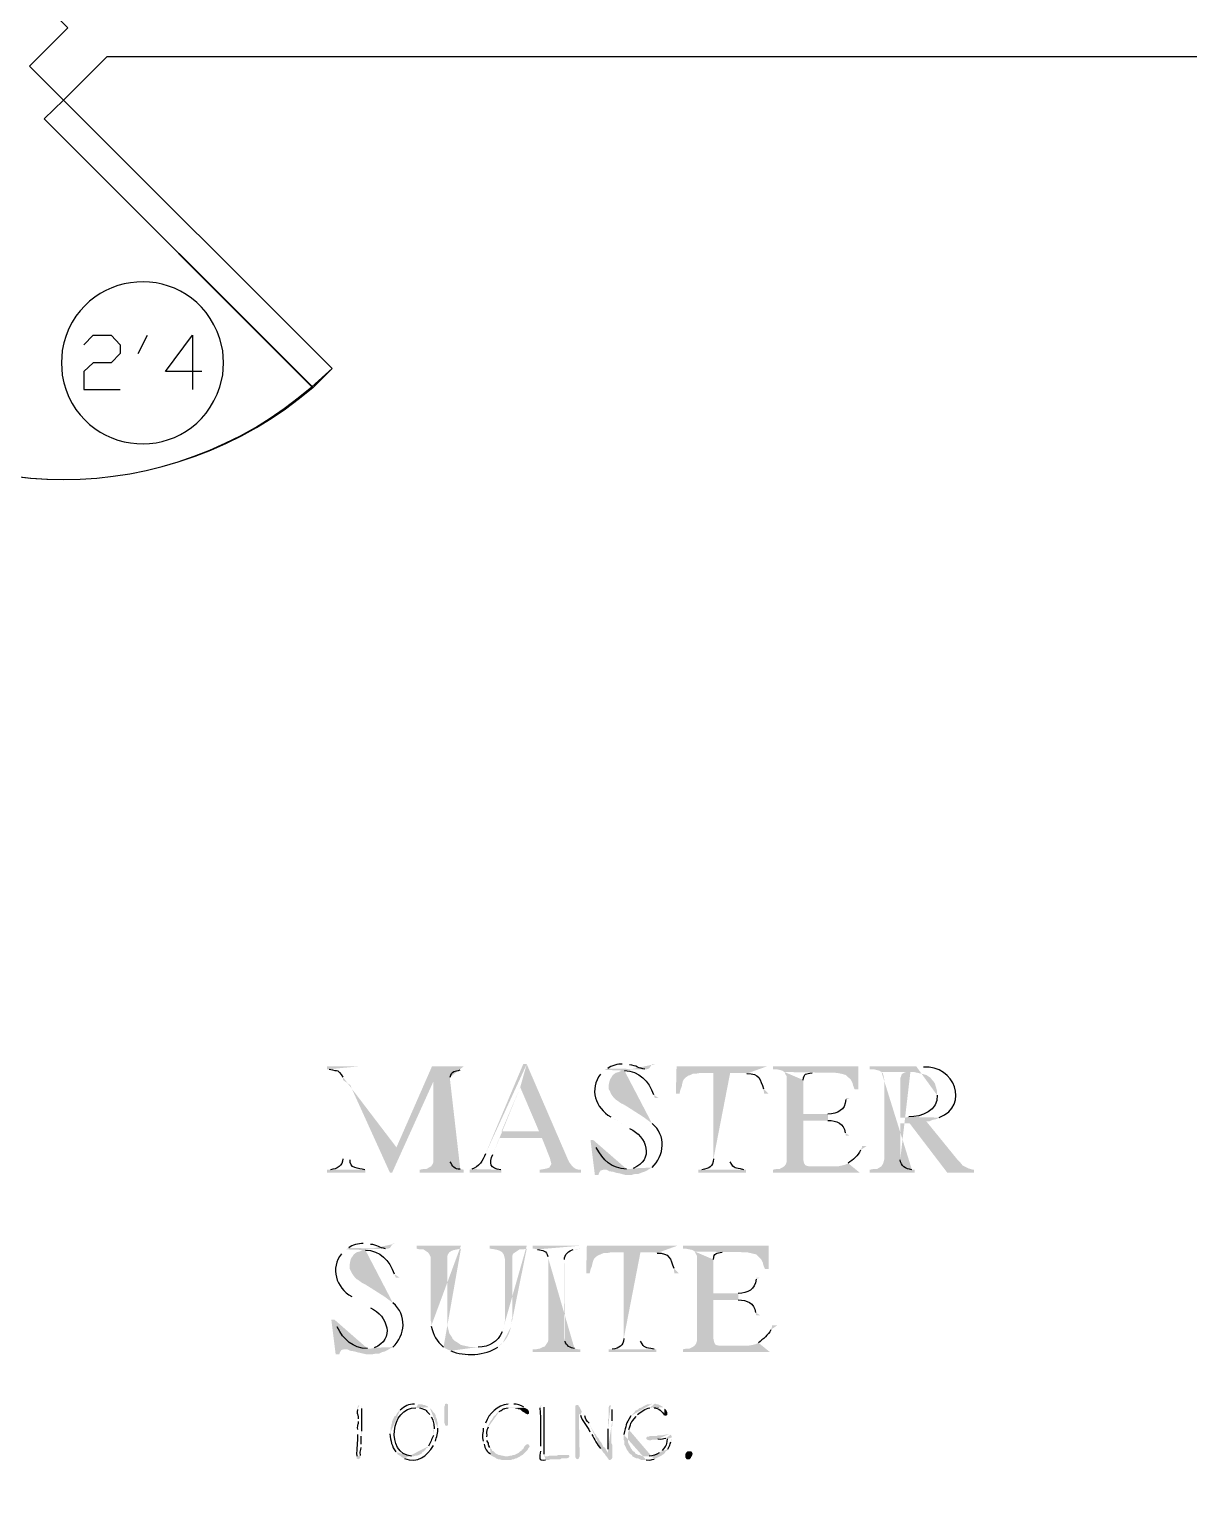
# Model space of a CAD drawing. Header units: inches. Extents: x -167 to 6071, y -6287 to -2731.
# Drawn here: x 583.4 to 668.8, y -5981.6 to -5874.1 of the extents above; entities that cross this region are included whole.
import ezdxf

# ---------------------------------------------------------------- set-up
doc = ezdxf.new("R2010")
doc.units = ezdxf.units.IN
doc.header["$LTSCALE"] = 96
doc.header["$MEASUREMENT"] = 0
doc.layers.add('Doors', color=5, linetype='Continuous', lineweight=9)
doc.layers.add('PDF_Geometry', color=7, linetype='Continuous', true_color=0x4a4a4a)
doc.layers.add('PDF_Solid Fills', color=7, linetype='Continuous')

msp = doc.modelspace()

# ---------------------------------------------------------------- hatches: boundary and pattern name
at = {"layer": 'PDF_Solid Fills', "transparency": 33554559}
h = msp.add_hatch(color=256, dxfattribs=at)
h.paths.add_polyline_path([(607.74, -5950.5), (605.34, -5950.5), (605.34, -5950.71), (605.5, -5950.71)], flags=0)
h.paths.add_polyline_path([(606.52, -5951.3), (606.52, -5951.51), (607.05, -5951.88), (609.98, -5958.34), (610.46, -5956.47)], flags=0)
h = msp.add_hatch(color=256, dxfattribs=at)
h.paths.add_polyline_path([(615.42, -5950.5), (613.08, -5950.5), (610.46, -5956.47), (609.98, -5958.34), (610.14, -5958.34), (613.18, -5951.62), (614.41, -5951.51), (614.41, -5951.3)], flags=0)
h.paths.add_polyline_path([(615.16, -5950.76), (615.42, -5950.71)], flags=0)
h = msp.add_hatch(color=256, dxfattribs=at)
h.paths.add_polyline_path([(620.06, -5950.34), (619.8, -5950.34), (617.02, -5956.95)], flags=0)
h.paths.add_polyline_path([(616.01, -5958.07), (615.85, -5958.12), (615.85, -5958.34), (618.2, -5958.34), (618.2, -5958.12), (618.14, -5958.12)], flags=0)
h.paths.add_polyline_path([(617.56, -5957), (618.04, -5955.78), (621.18, -5955.78), (618.2, -5955.3), (619.58, -5952.04)], flags=0)
for points in [[(620.06, -5950.34), (619.58, -5952.04), (620.97, -5955.3), (618.2, -5955.3), (621.18, -5955.78), (621.77, -5957.27), (621.82, -5957.48), (621.88, -5957.7), (621.82, -5957.8), (621.72, -5957.96), (621.56, -5958.02), (621.34, -5958.07), (621.02, -5958.12), (621.02, -5958.34), (624.06, -5958.34), (624.06, -5958.12), (623.9, -5958.12), (623.69, -5958.07), (623.53, -5957.96), (623.37, -5957.8), (623.21, -5957.59), (623.1, -5957.38)], [(637.77, -5950.5), (631.1, -5950.5), (631.05, -5952.52), (631.32, -5952.52), (631.37, -5952.26), (631.48, -5951.99), (631.53, -5951.72), (631.58, -5951.56), (631.64, -5951.46), (631.8, -5951.3), (631.96, -5951.19), (632.12, -5951.14), (632.33, -5951.03), (632.6, -5951.03), (632.92, -5950.98), (636.12, -5950.98)], [(644.49, -5950.5), (638.2, -5950.5), (638.2, -5950.71), (638.41, -5950.71), (638.68, -5950.76), (638.89, -5950.82), (639.05, -5950.92), (642.84, -5950.98), (642.89, -5950.98), (643.16, -5951.03), (643.37, -5951.08), (643.58, -5951.14), (643.74, -5951.3), (643.8, -5951.35), (643.96, -5951.51), (644.06, -5951.72), (644.12, -5951.94), (644.22, -5952.2), (644.49, -5952.2)], [(649.5, -5954.55), (648.28, -5954.71), (651.05, -5958.34), (653.02, -5958.34), (653.02, -5958.12), (652.97, -5958.12), (652.76, -5958.07), (652.6, -5958.02), (652.17, -5957.8), (652.01, -5957.59), (651.8, -5957.38)], [(629.08, -5958.07), (625.72, -5958.12), (625.93, -5958.12), (626.14, -5958.23), (626.46, -5958.28), (626.62, -5958.34), (626.89, -5958.39), (627.32, -5958.5), (627.8, -5958.5), (628.01, -5958.44), (628.28, -5958.44), (628.49, -5958.34), (628.7, -5958.28), (628.92, -5958.18)], [(631.16, -5963.72), (624.49, -5963.72), (624.44, -5965.75), (624.7, -5965.75), (624.76, -5965.48), (624.86, -5965.22), (624.92, -5964.95), (624.97, -5964.79), (625.02, -5964.68), (625.18, -5964.52), (625.34, -5964.42), (625.5, -5964.36), (625.72, -5964.26), (625.98, -5964.26), (626.3, -5964.2), (629.5, -5964.2)], [(637.88, -5963.72), (631.58, -5963.72), (631.58, -5963.94), (631.8, -5963.94), (632.06, -5963.99), (632.28, -5964.04), (632.44, -5964.15), (636.22, -5964.2), (636.28, -5964.2), (636.54, -5964.26), (636.97, -5964.36), (637.13, -5964.52), (637.18, -5964.58), (637.34, -5964.74), (637.45, -5964.95), (637.5, -5965.16), (637.61, -5965.43), (637.88, -5965.43)], [(609.98, -5971.3), (606.62, -5971.35), (606.84, -5971.35), (607.05, -5971.46), (607.37, -5971.51), (607.53, -5971.56), (607.8, -5971.62), (608.22, -5971.72), (608.7, -5971.72), (608.92, -5971.67), (609.18, -5971.67), (609.4, -5971.56), (609.61, -5971.51), (609.82, -5971.4)], [(614.25, -5975.62), (614.25, -5976.95), (614.14, -5977), (614.04, -5976.95), (614.04, -5976.84), (613.98, -5976.79), (613.98, -5975.62), (614.04, -5975.46), (614.04, -5975.4), (614.14, -5975.35), (614.25, -5975.4)], [(623.74, -5975.46), (623.64, -5975.51), (623.64, -5979.3), (623.69, -5979.4), (623.8, -5979.46), (623.9, -5979.4), (623.9, -5979.35), (623.96, -5979.24), (623.9, -5976.04), (624.12, -5975.94), (624.06, -5975.83), (623.96, -5975.62), (623.9, -5975.56), (623.85, -5975.46)], [(619.9, -5975.67), (618.89, -5975.67), (619.16, -5975.67), (619.26, -5975.72), (619.37, -5975.72), (619.42, -5975.78), (619.53, -5975.78), (619.64, -5975.83), (619.74, -5975.94), (619.85, -5975.99), (619.9, -5976.04), (620.12, -5976.15), (620.22, -5976.1), (620.22, -5975.94), (620.17, -5975.83), (620.12, -5975.78), (620.01, -5975.72)], [(620.12, -5978.34), (620.01, -5978.39), (619.9, -5978.5), (619.85, -5978.6), (619.8, -5978.71), (619.69, -5978.76), (619.69, -5978.82), (619.58, -5978.87), (619.48, -5978.98), (619.37, -5979.03), (619.26, -5979.08), (619.16, -5979.14), (619.05, -5979.14), (618.94, -5979.19), (618.84, -5979.19), (618.68, -5979.24), (617.56, -5979.24), (617.77, -5979.35), (617.82, -5979.4), (617.98, -5979.46), (618.09, -5979.46), (618.2, -5979.51), (618.89, -5979.51), (619, -5979.46), (619.1, -5979.46), (619.21, -5979.4), (619.32, -5979.4), (619.37, -5979.35), (619.58, -5979.24), (619.64, -5979.19), (619.74, -5979.14), (619.85, -5979.03), (619.96, -5978.92), (620.01, -5978.87), (620.12, -5978.76), (620.17, -5978.66), (620.22, -5978.6), (620.28, -5978.5), (620.22, -5978.39)], [(623, -5979.14), (622.36, -5979.14), (622.3, -5979.19), (621.72, -5979.19), (621.61, -5979.24), (621.34, -5979.24), (623.21, -5979.24), (623.16, -5979.14), (623.1, -5979.14)], [(631.96, -5979.46), (631.85, -5979.46), (631.8, -5979.4), (631.74, -5979.3), (631.74, -5979.08), (631.8, -5978.98), (631.9, -5978.87), (632.17, -5978.87), (632.22, -5978.92), (632.28, -5979.03), (632.28, -5979.08), (632.22, -5979.24), (632.17, -5979.3), (632.17, -5979.35), (632.06, -5979.46)]]:
    msp.add_hatch(color=256, dxfattribs=at).paths.add_polyline_path(points)
h = msp.add_hatch(color=256, dxfattribs=at)
h.paths.add_polyline_path([(625.82, -5950.76), (625.66, -5950.92), (625.5, -5951.08)], flags=0)
h.paths.add_polyline_path([(626.25, -5954.23), (626.52, -5954.39), (627.64, -5955.08)], flags=0)
h.paths.add_polyline_path([(627.9, -5958.02), (627.69, -5958.07), (627.42, -5958.07), (629.08, -5958.07), (629.29, -5957.96)], flags=0)
h.paths.add_polyline_path([(629.29, -5954.71), (628.65, -5954.23), (627.48, -5953.48), (627.21, -5953.32), (627, -5953.22), (626.78, -5953.06), (626.62, -5952.95), (626.52, -5952.84), (626.46, -5952.79), (626.3, -5952.58), (626.2, -5952.36), (626.09, -5952.15), (626.09, -5951.94), (626.14, -5951.67), (626.2, -5951.46), (626.41, -5951.14), (626.62, -5950.98), (626.84, -5950.92), (627.05, -5950.82), (627.26, -5950.82)], flags=0)
h = msp.add_hatch(color=256, dxfattribs=at)
h.paths.add_polyline_path([(629.5, -5950.34), (629.29, -5950.34), (629.18, -5950.5), (629.08, -5950.66), (628.92, -5950.71), (625.82, -5950.76), (627.26, -5950.82)], flags=0)
h.paths.add_polyline_path([(629.4, -5952.58), (629.5, -5952.84), (629.77, -5952.84)], flags=0)
h = msp.add_hatch(color=256, dxfattribs=at)
h.paths.add_polyline_path([(627.16, -5950.34), (627.1, -5950.34)], flags=0)
h.paths.add_polyline_path([(626.04, -5950.66), (625.82, -5950.76), (628.92, -5950.71), (628.76, -5950.71)], flags=0)
h.paths.add_polyline_path([(627.64, -5950.39), (627.42, -5950.34)], flags=0)
h = msp.add_hatch(color=256, dxfattribs=at)
h.paths.add_polyline_path([(637.77, -5950.5), (636.12, -5950.98), (636.28, -5951.03)], flags=0)
h.paths.add_polyline_path([(637.5, -5952.15), (637.56, -5952.52), (637.88, -5952.52)], flags=0)
h = msp.add_hatch(color=256, dxfattribs=at)
h.paths.add_polyline_path([(648.76, -5950.5), (645.34, -5950.5), (645.34, -5950.71), (645.61, -5950.71), (646.04, -5950.82), (646.2, -5950.92), (648.6, -5950.92), (648.86, -5950.98), (649.08, -5951.03), (649.29, -5951.08), (649.5, -5951.14), (649.82, -5951.35), (649.93, -5951.51), (650.04, -5951.62), (650.14, -5951.78), (650.2, -5951.99), (650.25, -5952.15), (650.3, -5952.36), (650.3, -5952.63)], flags=0)
h.paths.add_polyline_path([(648.22, -5954.23), (647.9, -5954.28), (647.58, -5954.28), (650.46, -5954.28)], flags=0)
h.paths.add_polyline_path([(649.29, -5950.55), (649.02, -5950.5)], flags=0)
h = msp.add_hatch(color=256, dxfattribs=at)
h.paths.add_polyline_path([(606.52, -5951.51), (606.52, -5957.32)], flags=0)
h.paths.add_polyline_path([(605.61, -5958.12), (605.34, -5958.12), (605.34, -5958.34), (608.17, -5958.34), (608.17, -5958.12), (608.12, -5958.12)], flags=0)
h.paths.add_polyline_path([(607.05, -5957.38), (607.05, -5951.88)], flags=0)
h = msp.add_hatch(color=256, dxfattribs=at)
h.paths.add_polyline_path([(614.41, -5951.51), (613.18, -5951.62), (613.18, -5957.54), (613.13, -5957.7), (613.02, -5957.86), (612.86, -5957.96), (612.65, -5958.07), (612.44, -5958.07), (612.17, -5958.12), (612.17, -5958.34), (615.42, -5958.34), (615.42, -5958.12), (615.16, -5958.07)], flags=0)
h.paths.add_polyline_path([(614.41, -5957.54), (614.41, -5957.32)], flags=0)
h = msp.add_hatch(color=256, dxfattribs=at)
h.paths.add_polyline_path([(635.05, -5950.98), (633.82, -5950.98), (633.82, -5957.32)], flags=0)
h.paths.add_polyline_path([(632.97, -5958.12), (632.7, -5958.12), (632.7, -5958.34), (636.22, -5958.34), (636.22, -5958.12), (636.06, -5958.12)], flags=0)
h.paths.add_polyline_path([(635.05, -5957.54), (635.05, -5957.32)], flags=0)
h = msp.add_hatch(color=256, dxfattribs=at)
h.paths.add_polyline_path([(639.05, -5950.92), (639.1, -5951.03), (639.21, -5951.24), (639.21, -5957.54), (639.16, -5957.7), (639.05, -5957.86), (641.02, -5957.86), (640.81, -5957.86), (640.6, -5957.8), (640.49, -5957.64), (640.44, -5957.38), (640.44, -5954.5), (642.25, -5954.5), (640.44, -5954.02), (640.44, -5951.51)], flags=0)
h.paths.add_polyline_path([(641.08, -5950.98), (642.84, -5950.98)], flags=0)
h = msp.add_hatch(color=256, dxfattribs=at)
h.paths.add_polyline_path([(646.2, -5950.92), (646.3, -5951.03), (646.36, -5951.24), (646.41, -5951.51), (646.41, -5957.32), (646.36, -5957.54), (646.3, -5957.7), (646.2, -5957.86), (645.88, -5958.07), (645.61, -5958.07), (645.34, -5958.12), (645.34, -5958.34), (648.65, -5958.34), (648.65, -5958.12), (648.44, -5958.12)], flags=0)
h.paths.add_polyline_path([(647.58, -5957.38), (647.58, -5954.71), (648.28, -5954.71), (649.5, -5954.55), (649.72, -5954.55), (649.98, -5954.44), (650.25, -5954.39), (650.46, -5954.28), (647.58, -5954.28), (647.58, -5951.4), (647.64, -5951.24), (647.69, -5951.08), (647.85, -5950.98), (648.01, -5950.92), (648.33, -5950.92)], flags=0)
h = msp.add_hatch(color=256, dxfattribs=at)
h.paths.add_polyline_path([(643.85, -5952.84), (643.58, -5952.84), (643.58, -5952.95)], flags=0)
h.paths.add_polyline_path([(642.25, -5954.02), (640.44, -5954.02), (642.25, -5954.5)], flags=0)
h.paths.add_polyline_path([(643.53, -5955.4), (643.58, -5955.62), (643.85, -5955.62)], flags=0)
h = msp.add_hatch(color=256, dxfattribs=at)
h.paths.add_polyline_path([(624.97, -5955.94), (624.76, -5955.94), (625.08, -5958.5), (625.34, -5958.5), (625.4, -5958.34), (625.5, -5958.18), (625.72, -5958.12), (629.08, -5958.07), (627.42, -5958.07)], flags=0)
h.paths.add_polyline_path([(625.18, -5956.47), (625.08, -5956.2)], flags=0)
h = msp.add_hatch(color=256, dxfattribs=at)
h.paths.add_polyline_path([(645.13, -5956.36), (644.76, -5956.36), (644.76, -5956.47), (644.65, -5956.68)], flags=0)
h.paths.add_polyline_path([(643.74, -5957.64), (643.53, -5957.75), (643.32, -5957.8), (643.05, -5957.86), (639.05, -5957.86), (638.89, -5957.96), (638.68, -5958.07), (638.46, -5958.07), (638.2, -5958.12), (638.2, -5958.34), (644.6, -5958.34)], flags=0)
h = msp.add_hatch(color=256, dxfattribs=at)
h.paths.add_polyline_path([(610.41, -5963.56), (610.2, -5963.56), (609.98, -5963.88), (609.82, -5963.94), (606.73, -5963.99), (608.17, -5964.04)], flags=0)
h.paths.add_polyline_path([(610.3, -5965.8), (610.41, -5966.07), (610.68, -5966.07)], flags=0)
h = msp.add_hatch(color=256, dxfattribs=at)
h.paths.add_polyline_path([(608.06, -5963.56), (608.01, -5963.56)], flags=0)
h.paths.add_polyline_path([(606.94, -5963.88), (606.73, -5963.99), (609.82, -5963.94), (609.66, -5963.94)], flags=0)
h.paths.add_polyline_path([(608.54, -5963.62), (608.33, -5963.56)], flags=0)
h = msp.add_hatch(color=256, dxfattribs=at)
h.paths.add_polyline_path([(615.21, -5963.72), (611.96, -5963.72), (611.96, -5963.94), (612.17, -5963.99), (612.44, -5963.99), (612.76, -5964.2), (612.86, -5964.31), (612.97, -5964.52), (612.97, -5969.16), (613.02, -5969.38), (613.02, -5969.64)], flags=0)
h.paths.add_polyline_path([(613.93, -5971.19), (614.09, -5971.3), (616.22, -5971.19), (615.9, -5971.19), (615.69, -5971.14), (615.42, -5971.08), (615.21, -5971.03), (615.05, -5970.92), (614.73, -5970.71), (614.57, -5970.55), (614.57, -5970.5), (614.36, -5970.18), (614.3, -5969.96), (614.25, -5969.75), (614.2, -5969.48), (614.2, -5964.52), (614.25, -5964.36), (614.36, -5964.2), (614.52, -5964.1), (614.68, -5964.04), (615.21, -5963.94)], flags=0)
h = msp.add_hatch(color=256, dxfattribs=at)
h.paths.add_polyline_path([(620.06, -5963.72), (617.34, -5963.72), (617.34, -5963.94), (617.4, -5963.94), (617.72, -5963.99), (617.93, -5964.04), (618.09, -5964.1), (618.25, -5964.2), (618.36, -5964.36), (618.41, -5964.52), (618.46, -5964.74), (618.46, -5969.22), (618.41, -5969.48), (618.36, -5969.7), (618.3, -5969.91), (618.25, -5970.07)], flags=0)
h.paths.add_polyline_path([(616.49, -5971.19), (616.22, -5971.19), (614.09, -5971.3), (614.3, -5971.4), (614.46, -5971.46)], flags=0)
h.paths.add_polyline_path([(617.93, -5971.19), (617.98, -5971.14), (618.14, -5970.98), (618.3, -5970.87)], flags=0)
h.paths.add_polyline_path([(618.3, -5970.87, 0.146819), (618.89, -5969.7)], flags=0)
h.paths.add_polyline_path([(618.89, -5969.7), (618.94, -5969.43), (618.94, -5969.22), (619, -5968.95), (619, -5964.47), (619.05, -5964.31), (619.53, -5963.99), (619.8, -5963.99), (620.06, -5963.94)], flags=0)
h = msp.add_hatch(color=256, dxfattribs=at)
h.paths.add_polyline_path([(624.01, -5963.72), (620.49, -5963.72), (620.49, -5963.94), (620.6, -5963.94), (620.86, -5963.99)], flags=0)
h.paths.add_polyline_path([(621.61, -5964.52), (621.66, -5964.74), (621.66, -5970.66), (621.61, -5970.82), (621.5, -5970.98), (621.4, -5971.14), (621.24, -5971.19), (621.02, -5971.3), (620.76, -5971.35), (620.49, -5971.35), (620.49, -5971.56), (624.01, -5971.56), (624.01, -5971.35), (623.85, -5971.35), (623.58, -5971.3)], flags=0)
h.paths.add_polyline_path([(622.89, -5970.76), (622.84, -5970.55), (622.84, -5964.74)], flags=0)
h.paths.add_polyline_path([(623.48, -5963.99), (623.74, -5963.99), (624.01, -5963.94)], flags=0)
h = msp.add_hatch(color=256, dxfattribs=at)
h.paths.add_polyline_path([(631.16, -5963.72), (629.5, -5964.2), (629.66, -5964.26)], flags=0)
h.paths.add_polyline_path([(630.89, -5965.38), (630.94, -5965.75), (631.26, -5965.75)], flags=0)
h = msp.add_hatch(color=256, dxfattribs=at)
h.paths.add_polyline_path([(606.73, -5963.99), (606.57, -5964.15), (606.41, -5964.31)], flags=0)
h.paths.add_polyline_path([(607.16, -5967.46), (607.42, -5967.62), (608.54, -5968.31)], flags=0)
h.paths.add_polyline_path([(608.81, -5971.24), (608.6, -5971.3), (608.33, -5971.3), (609.98, -5971.3), (610.2, -5971.19)], flags=0)
h.paths.add_polyline_path([(610.2, -5967.94), (609.56, -5967.46), (608.38, -5966.71), (608.12, -5966.55), (607.9, -5966.44), (607.69, -5966.28), (607.53, -5966.18), (607.42, -5966.07), (607.37, -5966.02), (607.21, -5965.8), (607.1, -5965.59), (607, -5965.38), (607, -5965.16), (607.05, -5964.9), (607.1, -5964.68), (607.32, -5964.36), (607.53, -5964.2), (607.74, -5964.15), (607.96, -5964.04), (608.17, -5964.04)], flags=0)
h = msp.add_hatch(color=256, dxfattribs=at)
h.paths.add_polyline_path([(628.44, -5964.2), (627.21, -5964.2), (627.21, -5970.55)], flags=0)
h.paths.add_polyline_path([(626.36, -5971.35), (626.09, -5971.35), (626.09, -5971.56), (629.61, -5971.56), (629.61, -5971.35), (629.45, -5971.35)], flags=0)
h.paths.add_polyline_path([(628.44, -5970.76), (628.44, -5970.55)], flags=0)
h = msp.add_hatch(color=256, dxfattribs=at)
h.paths.add_polyline_path([(632.44, -5964.15), (632.49, -5964.26), (632.6, -5964.47), (632.6, -5970.76), (632.54, -5970.92), (632.44, -5971.08), (634.41, -5971.08), (634.2, -5971.08), (633.98, -5971.03), (633.88, -5970.87), (633.82, -5970.6), (633.82, -5967.72), (635.64, -5967.72), (633.82, -5967.24), (633.82, -5964.74)], flags=0)
h.paths.add_polyline_path([(634.46, -5964.2), (636.22, -5964.2)], flags=0)
h = msp.add_hatch(color=256, dxfattribs=at)
h.paths.add_polyline_path([(637.24, -5966.07), (636.97, -5966.07), (636.97, -5966.18)], flags=0)
h.paths.add_polyline_path([(635.64, -5967.24), (633.82, -5967.24), (635.64, -5967.72)], flags=0)
h.paths.add_polyline_path([(636.92, -5968.63), (636.97, -5968.84), (637.24, -5968.84)], flags=0)
h = msp.add_hatch(color=256, dxfattribs=at)
h.paths.add_polyline_path([(605.88, -5969.16), (605.66, -5969.16), (605.98, -5971.72), (606.25, -5971.72), (606.3, -5971.56), (606.41, -5971.4), (606.62, -5971.35), (609.98, -5971.3), (608.33, -5971.3)], flags=0)
h.paths.add_polyline_path([(606.09, -5969.7), (605.98, -5969.43)], flags=0)
h = msp.add_hatch(color=256, dxfattribs=at)
h.paths.add_polyline_path([(638.52, -5969.59), (638.14, -5969.59), (638.14, -5969.7), (638.04, -5969.91)], flags=0)
h.paths.add_polyline_path([(637.13, -5970.87), (636.92, -5970.98), (636.7, -5971.03), (636.44, -5971.08), (632.44, -5971.08), (632.28, -5971.19), (632.06, -5971.3), (631.85, -5971.3), (631.58, -5971.35), (631.58, -5971.56), (637.98, -5971.56)], flags=0)
h = msp.add_hatch(color=256, dxfattribs=at)
h.paths.add_polyline_path([(607.74, -5975.46), (607.64, -5975.51), (607.58, -5975.67), (607.58, -5975.78)], flags=0)
h.paths.add_polyline_path([(607.64, -5976.47), (607.64, -5976.68)], flags=0)
h.paths.add_polyline_path([(607.58, -5977.27), (607.58, -5977.64)], flags=0)
h.paths.add_polyline_path([(607.53, -5979.24), (607.53, -5979.4), (607.64, -5979.46), (607.74, -5979.4), (607.8, -5979.35), (607.8, -5979.19)], flags=0)
h.paths.add_polyline_path([(607.85, -5978.6), (607.85, -5978.34)], flags=0)
h.paths.add_polyline_path([(607.85, -5977.75), (607.85, -5977.48), (607.9, -5977.38)], flags=0)
h.paths.add_polyline_path([(607.9, -5975.72), (607.9, -5975.62), (607.85, -5975.51)], flags=0)
h = msp.add_hatch(color=256, dxfattribs=at)
h.paths.add_polyline_path([(611.96, -5975.35), (611.8, -5975.4)], flags=0)
h.paths.add_polyline_path([(610.73, -5975.83), (610.62, -5975.88), (610.62, -5975.94), (610.52, -5976.04), (610.46, -5976.15), (610.41, -5976.26), (610.3, -5976.31), (610.25, -5976.42), (610.2, -5976.52), (610.14, -5976.68), (610.14, -5976.79), (610.09, -5976.9), (610.09, -5977), (610.04, -5977.11), (610.04, -5977.38), (609.98, -5977.48), (609.98, -5977.59)], flags=0)
h.paths.add_polyline_path([(610.41, -5978.92), (610.52, -5979.03), (610.52, -5979.08), (610.62, -5979.14), (610.73, -5979.19), (610.84, -5979.3), (611.64, -5979.24), (611.58, -5979.24)], flags=0)
h.paths.add_polyline_path([(611.9, -5975.67), (612.81, -5975.62), (612.76, -5975.56), (612.54, -5975.46), (612.44, -5975.46), (612.33, -5975.4), (612.06, -5975.4)], flags=0)
h = msp.add_hatch(color=256, dxfattribs=at)
h.paths.add_polyline_path([(618.89, -5975.35), (618.78, -5975.35), (618.68, -5975.4)], flags=0)
h.paths.add_polyline_path([(617.02, -5976.79), (616.97, -5976.9), (616.92, -5977), (616.86, -5977.16)], flags=0)
h.paths.add_polyline_path([(616.86, -5978.12), (616.86, -5978.23), (616.92, -5978.34)], flags=0)
h.paths.add_polyline_path([(617.4, -5979.08), (617.45, -5979.19), (617.56, -5979.24), (618.57, -5979.24), (618.46, -5979.24), (618.3, -5979.19), (618.2, -5979.19), (618.09, -5979.14), (617.98, -5979.14), (617.88, -5979.08), (617.77, -5979.03), (617.72, -5978.98), (617.61, -5978.87), (617.5, -5978.82), (617.5, -5978.76), (617.4, -5978.66), (617.34, -5978.6)], flags=0)
h.paths.add_polyline_path([(617.13, -5978.07), (617.13, -5977.8)], flags=0)
h.paths.add_polyline_path([(617.24, -5977.06), (617.24, -5976.95), (617.29, -5976.84), (617.4, -5976.63), (617.5, -5976.52), (617.56, -5976.42), (617.61, -5976.31), (617.66, -5976.26), (617.77, -5976.2), (617.82, -5976.1), (617.93, -5975.99), (618.04, -5975.94)], flags=0)
h.paths.add_polyline_path([(618.68, -5975.67), (619.9, -5975.67), (619.85, -5975.62)], flags=0)
h.paths.add_polyline_path([(619.1, -5975.4), (619, -5975.35)], flags=0)
h = msp.add_hatch(color=256, dxfattribs=at)
h.paths.add_polyline_path([(621.18, -5975.46), (621.08, -5975.51), (621.02, -5975.67)], flags=0)
h.paths.add_polyline_path([(621.08, -5978.5), (621.08, -5978.87)], flags=0)
h.paths.add_polyline_path([(621.45, -5979.51), (621.66, -5979.51), (621.82, -5979.46), (622.52, -5979.46), (622.62, -5979.4), (623, -5979.4), (623.1, -5979.35), (623.16, -5979.35), (623.21, -5979.24), (621.34, -5979.24), (621.34, -5979.08)], flags=0)
h.paths.add_polyline_path([(621.34, -5975.62), (621.29, -5975.51)], flags=0)
h = msp.add_hatch(color=256, dxfattribs=at)
h.paths.add_polyline_path([(626.25, -5975.46), (626.14, -5975.51), (626.09, -5975.67), (626.09, -5976.47), (626.04, -5976.52), (626.04, -5977.22)], flags=0)
h.paths.add_polyline_path([(626.04, -5978.71), (626.04, -5978.98), (625.72, -5978.98), (625.82, -5979.08), (625.88, -5979.19), (625.98, -5979.3), (626.04, -5979.4), (626.09, -5979.46), (626.14, -5979.51), (626.2, -5979.51), (626.3, -5979.46), (626.36, -5979.35), (626.36, -5978.39), (626.3, -5978.28), (626.3, -5977.11), (626.36, -5977), (626.36, -5976.63)], flags=0)
h.paths.add_polyline_path([(626.36, -5975.78), (626.36, -5975.51)], flags=0)
h = msp.add_hatch(color=256, dxfattribs=at)
h.paths.add_polyline_path([(629.34, -5975.35), (629.29, -5975.35), (629.18, -5975.4), (628.97, -5975.4), (628.44, -5975.67), (628.38, -5975.67), (628.28, -5975.78), (628.17, -5975.83), (628.06, -5975.88), (628.01, -5975.99), (627.9, -5976.1), (627.85, -5976.15), (627.74, -5976.26)], flags=0)
h.paths.add_polyline_path([(627.21, -5977.64), (627.21, -5978.02), (627.26, -5978.12), (627.26, -5978.39), (627.32, -5978.5), (627.37, -5978.6), (627.42, -5978.71), (627.48, -5978.82), (627.53, -5978.87), (627.58, -5978.98), (627.69, -5979.08), (627.8, -5979.14), (627.85, -5979.24), (627.96, -5979.3), (628.06, -5979.35), (628.17, -5979.4), (628.28, -5979.4), (628.49, -5979.51), (628.86, -5979.51)], flags=0)
h.paths.add_polyline_path([(629.45, -5979.46), (629.88, -5979.24), (628.6, -5979.24), (628.38, -5979.14), (628.28, -5979.14), (628.17, -5979.08), (628.06, -5979.03), (628.01, -5978.92), (627.9, -5978.87), (627.85, -5978.82), (627.8, -5978.71), (627.74, -5978.66), (627.69, -5978.55), (627.64, -5978.44), (627.58, -5978.34), (627.53, -5978.23), (627.53, -5977.48), (627.58, -5977.38), (627.58, -5977.27)], flags=0)
h.paths.add_polyline_path([(628.12, -5976.31), (628.17, -5976.26), (628.22, -5976.15)], flags=0)
h.paths.add_polyline_path([(629.13, -5975.67), (629.24, -5975.67), (629.34, -5975.62), (630.09, -5975.62), (630.04, -5975.56), (629.72, -5975.4), (629.61, -5975.4), (629.5, -5975.35)], flags=0)
h = msp.add_hatch(color=256, dxfattribs=at)
h.paths.add_polyline_path([(612.81, -5975.62), (611.9, -5975.67), (612.17, -5975.67)], flags=0)
h.paths.add_polyline_path([(612.92, -5976.15), (612.97, -5976.26), (613.02, -5976.36)], flags=0)
h.paths.add_polyline_path([(613.24, -5977.22), (613.18, -5977.32), (613.18, -5977.7)], flags=0)
h.paths.add_polyline_path([(612.81, -5978.5), (612.76, -5978.6), (612.65, -5978.66), (612.6, -5978.76), (612.49, -5978.87), (612.38, -5978.92), (612.33, -5979.03), (612.22, -5979.08), (612.12, -5979.14), (611.96, -5979.19), (611.85, -5979.19), (611.74, -5979.24), (611.64, -5979.24), (610.84, -5979.3), (611.05, -5979.4)], flags=0)
h.paths.add_polyline_path([(613.18, -5978.44), (613.29, -5978.23), (613.34, -5978.12)], flags=0)
h.paths.add_polyline_path([(613.5, -5977.16), (613.5, -5976.79), (613.45, -5976.63), (613.45, -5976.52), (613.4, -5976.42), (613.34, -5976.31), (613.34, -5976.2), (613.29, -5976.1), (613.24, -5976.04), (613.13, -5975.94), (613.08, -5975.83), (613.02, -5975.78), (612.92, -5975.67)], flags=0)
h = msp.add_hatch(color=256, dxfattribs=at)
h.paths.add_polyline_path([(624.12, -5975.94), (623.9, -5976.04), (623.9, -5976.1), (624.01, -5976.2)], flags=0)
h.paths.add_polyline_path([(624.7, -5977.43), (624.76, -5977.54), (624.86, -5977.64)], flags=0)
h.paths.add_polyline_path([(625.5, -5978.66), (625.72, -5978.98), (626.04, -5978.98), (625.98, -5978.87), (625.93, -5978.82), (625.88, -5978.71), (625.82, -5978.6), (625.72, -5978.55), (625.66, -5978.44), (625.61, -5978.34), (625.56, -5978.23), (625.45, -5978.12), (625.4, -5978.02), (625.34, -5977.91), (625.24, -5977.8), (625.18, -5977.7), (625.13, -5977.59), (625.08, -5977.59), (625.02, -5977.48), (624.97, -5977.38), (624.92, -5977.32), (624.86, -5977.22), (624.81, -5977.11), (624.76, -5977), (624.7, -5976.9), (624.65, -5976.79)], flags=0)
h.paths.add_polyline_path([(624.33, -5976.26), (624.28, -5976.15), (624.22, -5976.04)], flags=0)
h = msp.add_hatch(color=256, dxfattribs=at)
h.paths.add_polyline_path([(630.09, -5975.62), (629.34, -5975.62), (629.45, -5975.67)], flags=0)
h.paths.add_polyline_path([(630.2, -5976.2), (630.3, -5976.26), (630.41, -5976.2), (630.41, -5975.99), (630.36, -5975.88), (630.3, -5975.78), (630.2, -5975.72)], flags=0)
h = msp.add_hatch(color=256, dxfattribs=at)
h.paths.add_polyline_path([(630.57, -5977.59), (629.98, -5977.7), (629.72, -5977.7), (629.61, -5977.75), (629.13, -5977.75), (629.02, -5977.8), (628.92, -5977.8), (628.86, -5977.91), (628.92, -5978.02), (628.97, -5978.02), (629.08, -5978.07), (629.18, -5978.07), (629.29, -5978.02), (629.61, -5978.02), (629.72, -5977.96)], flags=0)
h.paths.add_polyline_path([(630.3, -5977.91), (630.41, -5977.91), (630.73, -5977.86), (630.73, -5977.75), (630.68, -5977.64)], flags=0)
h = msp.add_hatch(color=256, dxfattribs=at)
h.paths.add_polyline_path([(630.73, -5977.86), (630.41, -5977.91), (630.41, -5977.96)], flags=0)
h.paths.add_polyline_path([(630.04, -5978.82), (629.93, -5978.87), (629.93, -5978.92), (629.82, -5978.98)], flags=0)
h.paths.add_polyline_path([(629.08, -5979.24), (628.92, -5979.24), (629.88, -5979.24), (629.98, -5979.19), (630.04, -5979.14), (630.14, -5979.08), (630.25, -5978.98), (630.3, -5978.87), (630.41, -5978.82), (630.46, -5978.71)], flags=0)
h.paths.add_polyline_path([(630.68, -5978.18), (630.73, -5978.07), (630.73, -5977.96)], flags=0)

# ---------------------------------------------------------------- linework, layer by layer
at = {"layer": 'Doors'}
msp.add_line((585.93, -5879.3), (584.49, -5880.68), dxfattribs=at)
at = {"layer": 'Doors', "transparency": 33554687}
for points in [[(585.93, -5879.3), (605.72, -5899.08)], [(584.49, -5880.68), (604.33, -5900.47)]]:
    msp.add_lwpolyline(points, dxfattribs=at)
msp.add_lwpolyline([(566.14, -5899.08), (567.64, -5900.42, 0.371263), (604.33, -5900.47), (605.72, -5899.08)], format="xyb", dxfattribs=at)
at = {"layer": 'PDF_Geometry', "color": 7}
for points in [[(676.97, -5876.1), (589.13, -5876.1), (585.93, -5879.3), (583.42, -5876.79), (586.25, -5873.96), (582.36, -5870.07), (584.86, -5867.62), (589.82, -5872.58), (624.92, -5872.58), (624.92, -5832.58), (562.94, -5832.58), (562.94, -5845.7), (567.9, -5850.66), (565.4, -5853.11), (559.42, -5847.14), (559.42, -5822.07), (496.92, -5822.07), (496.92, -5994.07)], [(585.93, -5879.3), (605.72, -5899.08)], [(584.49, -5880.68), (604.28, -5900.47)]]:
    msp.add_lwpolyline(points, dxfattribs=at)
at = {"layer": 'PDF_Geometry'}
for points in [[(587.42, -5897.32), (588.12, -5896.63), (589.45, -5896.63), (590.09, -5897.32), (590.09, -5897.96), (589.45, -5898.66), (588.12, -5898.66), (587.42, -5899.3), (587.42, -5900.63), (590.09, -5900.63)], [(591.42, -5897.96), (592.12, -5896.63)], [(596.12, -5899.3), (593.45, -5899.3), (595.42, -5896.63), (595.42, -5900.63)], [(597.45, -5900.42), (597.66, -5899.56), (597.72, -5898.66), (597.66, -5897.75), (597.45, -5896.9)], [(585.82, -5897.75), (585.77, -5898.66), (585.82, -5899.56)]]:
    msp.add_lwpolyline(points, dxfattribs=at)
msp.add_lwpolyline([(566.14, -5899.08), (567.64, -5900.42, 0.373797), (604.22, -5900.42), (605.72, -5899.08)], format="xyb", dxfattribs=at)
for points in [[(597.45, -5896.9), (595.48, -5890.89), (586.97, -5891.45), (585.82, -5897.75)], [(585.82, -5899.56), (586.97, -5905.87), (595.48, -5906.42), (597.45, -5900.42)], [(605.5, -5950.71), (606.3, -5950.91), (606.05, -5950.66), (606.52, -5951.3)], [(614.41, -5951.3), (614.54, -5950.81), (614.77, -5950.88), (615.16, -5950.76)], [(627.1, -5950.34), (626.78, -5950.31), (626.29, -5950.44), (626.04, -5950.66)], [(627.26, -5950.82), (628.34, -5950.84), (629.05, -5951.59), (629.4, -5952.58)], [(628.76, -5950.71), (628.31, -5950.66), (628.15, -5950.44), (627.64, -5950.39)], [(650.46, -5954.28), (652.71, -5953.33), (651.59, -5950.42), (649.29, -5950.55)], [(625.5, -5951.08), (624.65, -5952.15), (625.11, -5953.58), (626.25, -5954.23)], [(636.28, -5951.03), (637.22, -5951.02), (637.27, -5951.47), (637.5, -5952.15)], [(640.44, -5951.51), (640.47, -5950.99), (640.65, -5951.07), (641.08, -5950.98)], [(643.58, -5952.95), (643.51, -5953.76), (642.98, -5953.96), (642.25, -5954.02)], [(650.3, -5952.63), (650.41, -5953.73), (649.13, -5954.24), (648.22, -5954.23)], [(627.64, -5955.08), (628.93, -5955.65), (629.47, -5957.41), (627.9, -5958.02)], [(629.29, -5957.96), (630.21, -5957.09), (630.37, -5955.59), (629.29, -5954.71)], [(642.25, -5954.5), (642.9, -5954.48), (643.43, -5954.7), (643.53, -5955.4)], [(617.02, -5956.95), (616.84, -5957.42), (616.53, -5957.95), (616.01, -5958.07)], [(618.14, -5958.12), (617.37, -5958.08), (617.25, -5957.63), (617.56, -5957)], [(627.42, -5958.07), (626.29, -5958.03), (625.7, -5957.43), (625.18, -5956.47)], [(644.65, -5956.68), (644.46, -5957.09), (644.1, -5957.38), (643.74, -5957.64)], [(606.52, -5957.32), (606.5, -5957.84), (606.07, -5958.06), (605.61, -5958.12)], [(608.12, -5958.12), (607.67, -5958), (606.96, -5958.05), (607.05, -5957.38)], [(615.16, -5958.07), (614.73, -5958.14), (614.6, -5957.82), (614.41, -5957.54)], [(633.82, -5957.32), (633.79, -5957.92), (633.51, -5958.01), (632.97, -5958.12)], [(636.06, -5958.12), (635.32, -5957.93), (635.41, -5958.14), (635.05, -5957.54)], [(648.44, -5958.12), (647.99, -5958.05), (647.62, -5957.87), (647.58, -5957.38)], [(608.01, -5963.56), (607.68, -5963.54), (607.2, -5963.66), (606.94, -5963.88)], [(609.66, -5963.94), (609.21, -5963.88), (609.06, -5963.66), (608.54, -5963.62)], [(606.41, -5964.31), (605.56, -5965.38), (606.01, -5966.81), (607.16, -5967.46)], [(608.17, -5964.04), (609.25, -5964.07), (609.96, -5964.81), (610.3, -5965.8)], [(620.86, -5963.99), (621.25, -5964.06), (621.51, -5964.09), (621.61, -5964.52)], [(622.84, -5964.74), (622.81, -5964.37), (623.18, -5964.11), (623.48, -5963.99)], [(629.66, -5964.26), (630.6, -5964.25), (630.66, -5964.69), (630.89, -5965.38)], [(633.82, -5964.74), (633.85, -5964.22), (634.04, -5964.3), (634.46, -5964.2)], [(636.97, -5966.18), (636.89, -5966.98), (636.36, -5967.19), (635.64, -5967.24)], [(610.2, -5971.19), (611.12, -5970.32), (611.27, -5968.81), (610.2, -5967.94)], [(635.64, -5967.72), (636.29, -5967.71), (636.82, -5967.93), (636.92, -5968.63)], [(608.54, -5968.31), (609.83, -5968.88), (610.37, -5970.63), (608.81, -5971.24)], [(608.33, -5971.3), (607.2, -5971.26), (606.6, -5970.66), (606.09, -5969.7)], [(613.02, -5969.64), (613.21, -5970.34), (613.39, -5970.71), (613.93, -5971.19)], [(618.25, -5970.07), (617.9, -5970.82), (617.31, -5971.17), (616.49, -5971.19)], [(638.04, -5969.91), (637.85, -5970.31), (637.48, -5970.61), (637.13, -5970.87)], [(614.46, -5971.46), (615.45, -5971.91), (617.03, -5971.82), (617.93, -5971.19)], [(623.58, -5971.3), (623.28, -5971.27), (622.96, -5971.07), (622.89, -5970.76)], [(627.21, -5970.55), (627.17, -5971.14), (626.9, -5971.24), (626.36, -5971.35)], [(629.45, -5971.35), (628.71, -5971.15), (628.8, -5971.36), (628.44, -5970.76)]]:
    msp.add_open_spline(points, degree=3, dxfattribs=at)
at = {"layer": 'PDF_Geometry', "color": 7}
for points in [[(611.8, -5975.4), (611.37, -5975.39), (611.05, -5975.55), (610.73, -5975.83)], [(618.68, -5975.4), (617.92, -5975.45), (617.27, -5976.1), (617.02, -5976.79)], [(619.85, -5975.62), (619.64, -5975.5), (619.34, -5975.37), (619.1, -5975.4)], [(607.58, -5975.78), (607.54, -5976.34), (607.66, -5976.07), (607.64, -5976.47)], [(607.9, -5977.38), (607.9, -5976.82), (607.9, -5976.27), (607.9, -5975.72)], [(611.58, -5979.24), (609.64, -5979.02), (610.01, -5975.62), (611.9, -5975.67)], [(612.17, -5975.67), (612.7, -5975.83), (612.51, -5975.76), (612.92, -5976.15)], [(613.02, -5976.36), (613.21, -5976.65), (613.2, -5976.86), (613.24, -5977.22)], [(618.04, -5975.94), (618.44, -5975.69), (618.24, -5975.78), (618.68, -5975.67)], [(621.02, -5975.67), (621.13, -5976.55), (621.05, -5977.58), (621.08, -5978.5)], [(621.34, -5979.08), (621.34, -5977.93), (621.34, -5976.77), (621.34, -5975.62)], [(624.01, -5976.2), (624.16, -5976.64), (624.52, -5977.01), (624.7, -5977.43)], [(624.65, -5976.79), (624.45, -5976.61), (624.42, -5976.51), (624.33, -5976.26)], [(626.36, -5976.63), (626.36, -5976.34), (626.36, -5976.06), (626.36, -5975.78)], [(627.74, -5976.26), (627.33, -5976.88), (627.4, -5976.94), (627.21, -5977.64)], [(627.58, -5977.27), (627.82, -5976.61), (627.65, -5976.88), (628.12, -5976.31)], [(628.22, -5976.15), (628.49, -5975.96), (628.79, -5975.71), (629.13, -5975.67)], [(629.45, -5975.67), (629.78, -5975.67), (630.02, -5975.95), (630.2, -5976.2)], [(607.58, -5977.64), (607.62, -5978.26), (607.5, -5978.62), (607.53, -5979.24)], [(607.64, -5976.68), (607.66, -5977.02), (607.55, -5976.75), (607.58, -5977.27)], [(609.98, -5977.59), (610.05, -5978.08), (610.1, -5978.51), (610.41, -5978.92)], [(613.18, -5977.7), (613.05, -5977.98), (612.97, -5978.21), (612.81, -5978.5)], [(613.34, -5978.12), (613.39, -5977.83), (613.54, -5977.51), (613.5, -5977.16)], [(616.86, -5977.16), (616.86, -5977.47), (616.72, -5977.82), (616.86, -5978.12)], [(617.13, -5977.8), (617.15, -5977.34), (617.07, -5977.48), (617.24, -5977.06)], [(624.86, -5977.64), (625.01, -5977.94), (625.28, -5978.42), (625.5, -5978.66)], [(626.04, -5977.22), (626.04, -5977.71), (626.04, -5978.21), (626.04, -5978.71)], [(607.8, -5979.19), (607.77, -5978.73), (607.83, -5978.88), (607.85, -5978.6)], [(607.85, -5978.34), (607.85, -5978.14), (607.85, -5977.94), (607.85, -5977.75)], [(611.05, -5979.4), (612.05, -5979.76), (612.67, -5979.25), (613.18, -5978.44)], [(616.92, -5978.34), (616.94, -5978.64), (617.16, -5978.93), (617.4, -5979.08)], [(617.34, -5978.6), (617.11, -5978.18), (617.37, -5978.49), (617.13, -5978.07)], [(629.72, -5977.96), (630.11, -5977.99), (630.04, -5977.91), (630.3, -5977.91)], [(630.41, -5977.96), (630.34, -5978.57), (630.31, -5978.41), (630.04, -5978.82)], [(630.46, -5978.71), (630.66, -5978.38), (630.57, -5978.42), (630.68, -5978.18)], [(621.08, -5978.87), (621.03, -5979.26), (620.85, -5979.59), (621.45, -5979.51)], [(628.86, -5979.51), (629.32, -5979.54), (629.17, -5979.47), (629.45, -5979.46)], [(629.82, -5978.98), (629.58, -5979.1), (629.36, -5979.23), (629.08, -5979.24)]]:
    msp.add_open_spline(points, degree=3, dxfattribs=at)

doc.saveas('drawing.dxf')
